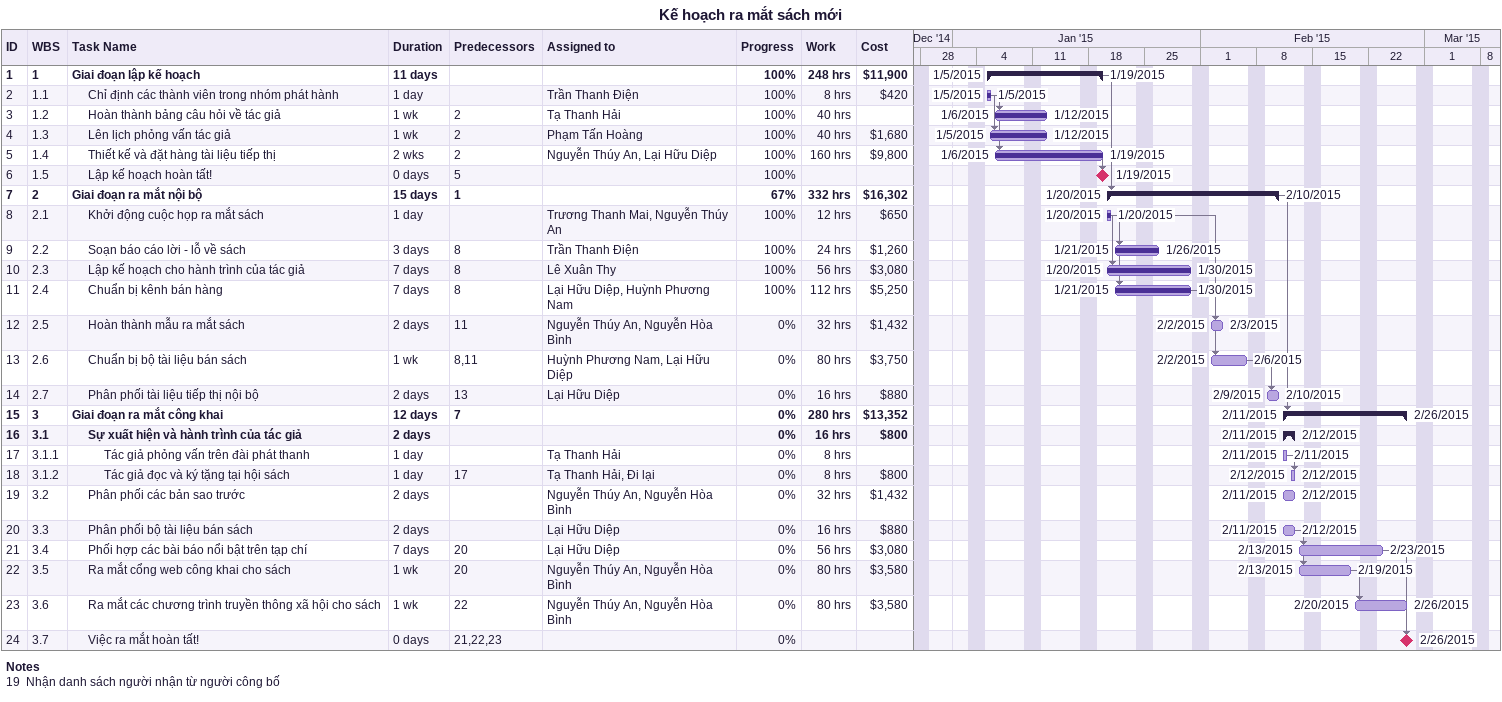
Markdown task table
Kế hoạch ra mắt sách mới

| ID | WBS | Task | Duration | Start | Finish | Predecessors | Resources | % complete | Work (h) | Cost ($) |
|---|---|---|---|---|---|---|---|---|---|---|
| 1 | 1 | **Giai đoạn lập kế hoạch** | 11d | 2015-01-05 | 2015-01-19 |  |  | 100 | 248 | 11900 |
| 2 | 1.1 | Chỉ định các thành viên trong nhóm phát hành | 1d | 2015-01-05 | 2015-01-05 |  | Trần Thanh Điện | 100 | 8 | 420 |
| 3 | 1.2 | Hoàn thành bảng câu hỏi về tác giả | 1w | 2015-01-06 | 2015-01-12 | 2 | Tạ Thanh Hải | 100 | 40 |  |
| 4 | 1.3 | Lên lịch phỏng vấn tác giả | 1w | 2015-01-05 | 2015-01-12 | 2 | Phạm Tấn Hoàng | 100 | 40 | 1680 |
| 5 | 1.4 | Thiết kế và đặt hàng tài liệu tiếp thị | 2w | 2015-01-06 | 2015-01-19 | 2 | Nguyễn Thúy An, Lại Hữu Diệp | 100 | 160 | 9800 |
| 6 | 1.5 | Lập kế hoạch hoàn tất! | 0d | 2015-01-19 | 2015-01-19 | 5 |  | 100 |  |  |
| 7 | 2 | **Giai đoạn ra mắt nội bộ** | 15d | 2015-01-20 | 2015-02-10 | 1 |  | 67 | 332 | 16302 |
| 8 | 2.1 | Khởi động cuộc họp ra mắt sách | 1d | 2015-01-20 | 2015-01-20 |  | Trương Thanh Mai, Nguyễn Thúy An | 100 | 12 | 650 |
| 9 | 2.2 | Soạn báo cáo lời - lỗ về sách | 3d | 2015-01-21 | 2015-01-26 | 8 | Trần Thanh Điện | 100 | 24 | 1260 |
| 10 | 2.3 | Lập kế hoạch cho hành trình của tác giả | 7d | 2015-01-20 | 2015-01-30 | 8 | Lê Xuân Thy | 100 | 56 | 3080 |
| 11 | 2.4 | Chuẩn bị kênh bán hàng | 7d | 2015-01-21 | 2015-01-30 | 8 | Lại Hữu Diệp, Huỳnh Phương Nam | 100 | 112 | 5250 |
| 12 | 2.5 | Hoàn thành mẫu ra mắt sách | 2d | 2015-02-02 | 2015-02-03 | 11 | Nguyễn Thúy An, Nguyễn Hòa Bình | 0 | 32 | 1432 |
| 13 | 2.6 | Chuẩn bị bộ tài liệu bán sách | 1w | 2015-02-02 | 2015-02-06 | 8, 11 | Huỳnh Phương Nam, Lại Hữu Diệp | 0 | 80 | 3750 |
| 14 | 2.7 | Phân phối tài liệu tiếp thị nội bộ | 2d | 2015-02-09 | 2015-02-10 | 13 | Lại Hữu Diệp | 0 | 16 | 880 |
| 15 | 3 | **Giai đoạn ra mắt công khai** | 12d | 2015-02-11 | 2015-02-26 | 7 |  | 0 | 280 | 13352 |
| 16 | 3.1 | **Sự xuất hiện và hành trình của tác giả** | 2d | 2015-02-11 | 2015-02-12 |  |  | 0 | 16 | 800 |
| 17 | 3.1.1 | Tác giả phỏng vấn trên đài phát thanh | 1d | 2015-02-11 | 2015-02-11 |  | Tạ Thanh Hải | 0 | 8 |  |
| 18 | 3.1.2 | Tác giả đọc và ký tặng tại hội sách | 1d | 2015-02-12 | 2015-02-12 | 17 | Tạ Thanh Hải, Đi lại | 0 | 8 | 800 |
| 19 | 3.2 | Phân phối các bản sao trước | 2d | 2015-02-11 | 2015-02-12 |  | Nguyễn Thúy An, Nguyễn Hòa Bình | 0 | 32 | 1432 |
| 20 | 3.3 | Phân phối bộ tài liệu bán sách | 2d | 2015-02-11 | 2015-02-12 |  | Lại Hữu Diệp | 0 | 16 | 880 |
| 21 | 3.4 | Phối hợp các bài báo nổi bật trên tạp chí | 7d | 2015-02-13 | 2015-02-23 | 20 | Lại Hữu Diệp | 0 | 56 | 3080 |
| 22 | 3.5 | Ra mắt cổng web công khai cho sách | 1w | 2015-02-13 | 2015-02-19 | 20 | Nguyễn Thúy An, Nguyễn Hòa Bình | 0 | 80 | 3580 |
| 23 | 3.6 | Ra mắt các chương trình truyền thông xã hội cho sách | 1w | 2015-02-20 | 2015-02-26 | 22 | Nguyễn Thúy An, Nguyễn Hòa Bình | 0 | 80 | 3580 |
| 24 | 3.7 | Việc ra mắt hoàn tất! | 0d | 2015-02-26 | 2015-02-26 | 21, 22, 23 |  | 0 |  |  |

Notes
- 19: Nhận danh sách người nhận từ người công bố
